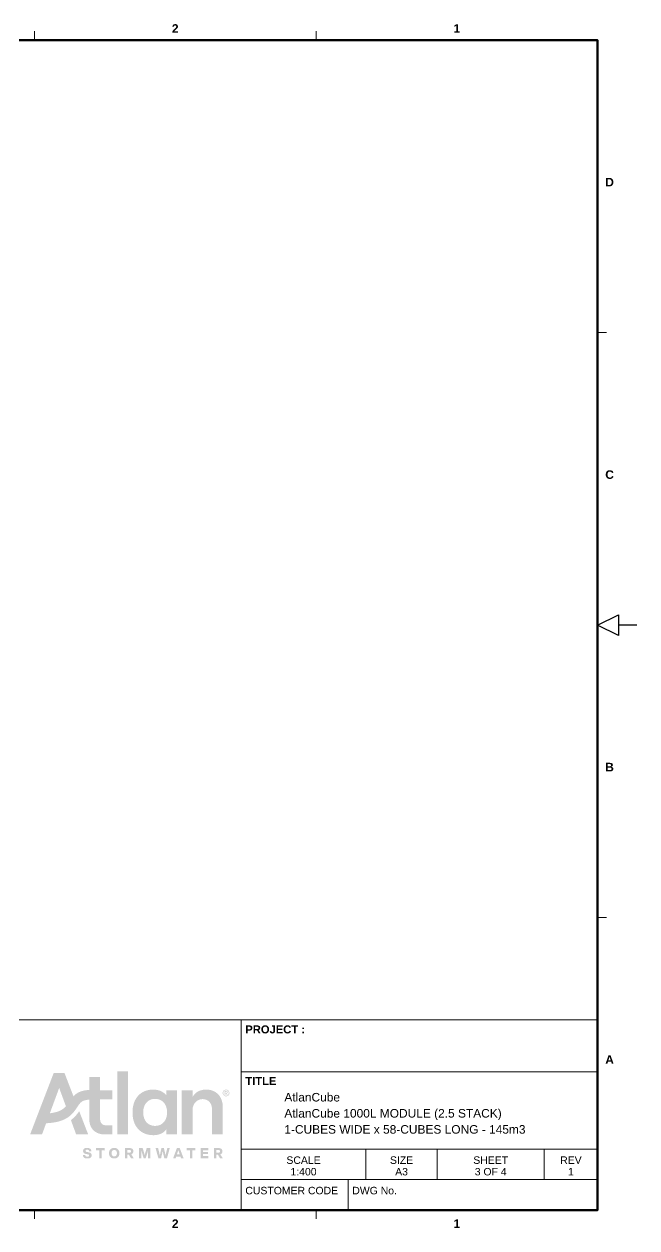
# Model space of a CAD drawing. Header units: millimetres. Extents: x 282 to 167718, y 282 to 525318.
# Drawn here: x 109688 to 167718, y 137907 to 251926 of the extents above; entities that cross this region are included whole.
import ezdxf
from ezdxf.enums import TextEntityAlignment as Align

# ---------------------------------------------------------------- set-up
doc = ezdxf.new("R2010")
doc.units = ezdxf.units.MM
doc.layers.add('FRAME', color=7, linetype='Continuous')
doc.layers.add('TITLE_BLOCK', color=7, linetype='Continuous')
doc.styles.add('ARIAL', font='arial.ttf')
doc.styles.add('ARIAL_BOLD', font='arialbd.ttf')

msp = doc.modelspace()

# ---------------------------------------------------------------- hatches: boundary and pattern name
at = {"layer": 'TITLE_BLOCK', "true_color": 0x0a5cff}
h = msp.add_hatch(color=7, dxfattribs=at)
h.dxf.hatch_style = 1
h.paths.add_polyline_path([(115664.2, 147006.6), (115760, 146759.8), (115752.9, 146756.5), (114626.2, 146756.5), (114618.7, 146765.2), (114122.7, 148117.2), (114124.9, 148122.5), (114229.2, 148202.1), (114336.5, 148292.5), (114430.7, 148380), (114536.2, 148487.3), (114622.8, 148583.9), (114719.8, 148701.9), (114805.8, 148814.6), (114904.5, 148954.1), (114910.6, 148958.6)])
h.paths.add_polyline_path([(118526.9, 150230.9), (118526.5, 146759.8), (118531.9, 146756.7), (119535.1, 146756.7), (119540.7, 146759.8), (119540.8, 152731), (119535.1, 152735.1), (118531.9, 152735.1), (118526.4, 152731)])
h.paths.add_polyline_path([(113540.9, 152511), (114363.3, 150382.5), (114368.7, 150383.8), (114427.7, 150441.1), (114518.9, 150521.9), (114599.4, 150585.6), (114685.2, 150645.9), (114755, 150689.4), (114840.8, 150737.4), (114915.9, 150774.1), (115017.9, 150817.2), (115109.1, 150849.7), (115194.9, 150876), (115275.4, 150896.9), (115393.4, 150922.1), (115586.5, 150952), (115693.8, 150963.1), (115860.2, 150975.1), (115862.2, 150982), (115862, 152199.9), (115865.5, 152204.6), (116879.5, 152204.5), (116883.1, 152199.9), (116882.7, 150949.8), (116884.9, 150943.8), (118038.3, 150942.8), (118045.6, 150939.1), (118046.3, 150091.5), (118043.7, 150088.5), (116890.2, 150087.5), (116884.9, 150086.3), (116882.9, 150080.7), (116883.2, 148235.2), (116888.5, 148149.3), (116894, 148106.4), (116909.3, 148031.3), (116925.4, 147977.7), (116946.8, 147924), (116975, 147870.4), (117011.9, 147816.7), (117051.2, 147773.1), (117110.2, 147723.9), (117153.1, 147696.9), (117206.8, 147670.7), (117265.8, 147649.8), (117367.7, 147628.4), (117453.5, 147621.2), (118038.3, 147620.9), (118044.7, 147618.2), (118046.2, 146759.8), (118043.7, 146757.5), (117265.8, 146758.7), (117137, 146768.6), (117024.4, 146784.3), (116917.1, 146805.9), (116820.5, 146831.6), (116714.4, 146867.1), (116616.6, 146908.2), (116520, 146957.7), (116412.7, 147025.5), (116321.5, 147096.4), (116244.9, 147167.6), (116163.3, 147258.8), (116100.1, 147344.6), (116047.5, 147430.4), (116010.4, 147502.1), (115969.4, 147596.8), (115944.4, 147666.5), (115917.3, 147757.7), (115896.1, 147848.9), (115879.7, 147945.5), (115869.2, 148036.7), (115863.4, 148122.5), (115862.1, 148197.6), (115862.1, 150043.2), (115860.2, 150051.1), (115854.8, 150051.9), (115742.1, 150044.5), (115618.7, 150029.2), (115527.5, 150012.6), (115420.2, 149985.5), (115345.1, 149960.1), (115248.6, 149917.1), (115162.7, 149867), (115098.3, 149819), (115055.4, 149781.6), (115005.6, 149732), (114919.5, 149630.1), (114844.5, 149528.1), (114600.7, 149168.7), (114505.2, 149034.6), (114375.5, 148868.2), (114257.1, 148734.1), (114175.6, 148651.3), (114095.1, 148576.3), (113961, 148465), (113880.5, 148405.8), (113800, 148351.2), (113639.1, 148255), (113547.9, 148207.2), (113445.9, 148159.3), (113242.1, 148077.1), (113032.8, 148008.5), (112807.5, 147949.6), (112598.3, 147906.7), (112362.2, 147869.9), (112104.7, 147841), (111777.4, 147817.9), (111385.8, 146757.8), (110264.5, 146756.5), (110257, 146759.8), (112487.9, 152564.7), (112491, 152569.5), (112496.3, 152570.8), (113515.7, 152570.9), (113523.2, 152559.3)])
h.paths.add_polyline_path([(124312.3, 145204), (124425.6, 144866), (124422.6, 144861.7), (124159.7, 144863.1), (124158.5, 144871.4), (124286.8, 145257.6), (124293.9, 145262.5)])
h.paths.add_polyline_path([(128441.9, 144603.1), (128268.1, 144876.7), (128274.6, 144883.9), (128306.8, 144896.5), (128344.4, 144917.9), (128392.7, 144959), (128410.3, 144978.7), (128431.7, 145010.9), (128447.2, 145043), (128457.7, 145075.2), (128465.7, 145112.8), (128469, 145150.3), (128468.9, 145182.5), (128464, 145225.4), (128454.7, 145263), (128442.3, 145295.2), (128421.3, 145332.7), (128400.3, 145359.6), (128376.6, 145383.1), (128349.8, 145403.9), (128312.2, 145426), (128258.5, 145447.3), (128188.8, 145462.4), (128124.4, 145467), (127673.8, 145467.2), (127668.4, 145464.7), (127666.4, 145456.1), (127666.4, 144506.5), (127673.8, 144503), (127888.4, 144503), (127895.7, 144506.5), (127895.5, 144839.2), (127899.1, 144844.7), (128033.2, 144845.1), (128038.6, 144842.6), (128247.8, 144503.8), (128500, 144503.5), (128502.1, 144506.5)])
h.paths.add_polyline_path([(121139.4, 144925), (121114.8, 144828.4), (121112.4, 144823.8), (121107.1, 144824.4), (121038.1, 145075.2), (120920.9, 145456.1), (120915, 145466.9), (120581.3, 145467.8), (120575.9, 145464.4), (120575.9, 144504.8), (120785.2, 144503), (120792.7, 144506.5), (120791.9, 144994.8), (120787, 145209.4), (120790.5, 145233.3), (120848.7, 145032.3), (120992.2, 144576.3), (121014.3, 144506.5), (121021.2, 144503), (121198.3, 144503.1), (121204.5, 144506.5), (121377.9, 145059.1), (121429, 145232.9), (121432.5, 145220.1), (121426.8, 145005.5), (121426.1, 144506.5), (121434.3, 144503.1), (121638.2, 144503), (121644.3, 144506.5), (121644.3, 144511.9), (121644.2, 145456.1), (121640.1, 145466.9), (121304.1, 145466.9), (121298, 145456.1), (121180.6, 145075.2)])
h.paths.add_polyline_path([(119658.5, 145466.9), (119240.1, 145467.4), (119235.5, 145461.5), (119235.4, 144506.5), (119240.1, 144503), (119454.7, 144503.1), (119463.4, 144506.5), (119463.1, 144839.2), (119470.8, 144845.1), (119604.9, 144844.1), (119814.1, 144505.2), (119819.5, 144503), (120066.3, 144502.9), (120070.6, 144506.5), (119836.9, 144876.7), (119840.9, 144882.8), (119905.3, 144913.1), (119953.6, 144950.9), (119986.5, 144989.4), (120013.5, 145037.7), (120029.2, 145086), (120035, 145118.2), (120037.6, 145161.1), (120034.3, 145214.7), (120024.7, 145257.6), (120013.3, 145289.8), (119993.1, 145327.4), (119963.1, 145364.9), (119932.2, 145393.6), (119878.5, 145426.7), (119830.2, 145446), (119781.9, 145458.3), (119744.4, 145463.9)])
h.paths.add_polyline_path([(125554.6, 144503), (125393.7, 144502.9), (125386.6, 144506.5), (125386.5, 145257.6), (125382.9, 145261.7), (125377.6, 145262.3), (125098.6, 145262), (125093.2, 145265.1), (125091.8, 145456.1), (125091.9, 145461.5), (125096.3, 145466.9), (125908.7, 145468), (125913.6, 145461.5), (125914, 145268.4), (125910.5, 145263), (125624.4, 145262.5), (125617.6, 145257.6), (125617.5, 144506.5), (125608.3, 144502.9)])
h.paths.add_polyline_path([(124173.8, 149335), (124174, 146759.8), (124170.5, 146756.8), (123156.5, 146756.8), (123151.8, 146759.8), (123151.1, 147238.1), (123145.8, 147236.7), (123110.5, 147183.7), (123076.5, 147140.7), (123016.6, 147076.4), (122941.9, 147009.6), (122840, 146935.8), (122748.7, 146882), (122620, 146820.9), (122507.3, 146778.7), (122378.6, 146741.4), (122282, 146720.5), (122137.1, 146699.4), (122062, 146693.4), (121949.4, 146689.8), (121815.2, 146693.2), (121670.4, 146704.7), (121552.4, 146720.8), (121396.8, 146752.3), (121294.8, 146779.7), (121198.3, 146811.3), (121058.8, 146867), (120962.2, 146913.8), (120876.4, 146961.9), (120769.1, 147031.6), (120688.6, 147091.9), (120617.6, 147151.5), (120543.8, 147221.3), (120477.4, 147291), (120414, 147366.1), (120349.6, 147451.9), (120279.3, 147559.2), (120230.1, 147645), (120166.4, 147773.8), (120123.7, 147875.7), (120087, 147977.7), (120054.5, 148085), (120020.9, 148219.1), (119999.3, 148326.4), (119983.3, 148428.3), (119968.2, 148557.1), (119957.3, 148723.4), (119956.6, 148954.1), (119962.6, 149072.1), (119973.1, 149190.1), (119988.7, 149308.2), (120010.5, 149431.6), (120031.8, 149528.1), (120060.3, 149635.4), (120092, 149737.4), (120129.5, 149839.3), (120160.9, 149914.4), (120209.5, 150016.3), (120262.4, 150112.9), (120322.2, 150209.5), (120386.9, 150300.7), (120447.2, 150375.6), (120509.6, 150445.5), (120573.6, 150509.9), (120645.7, 150575.2), (120726.2, 150639.5), (120795.9, 150689), (120871, 150737), (120956.9, 150785.6), (121053.4, 150833.1), (121155.4, 150875.3), (121230.5, 150901.9), (121348.5, 150936.8), (121488, 150968.8), (121616.7, 150989.4), (121783.1, 151005.1), (121911.8, 151008.7), (122056.7, 151005.2), (122169.3, 150994.3), (122319.6, 150968.2), (122442.9, 150936.6), (122561, 150896.9), (122684.4, 150844.2), (122802.4, 150780.1), (122899, 150716.3), (122995.5, 150639), (123076, 150560.5), (123145.8, 150477), (123151.1, 150476.2), (123152.1, 150933.8), (123152.6, 150939.1), (123156.5, 150942.3), (124170.5, 150942.4), (124173.9, 150933.8)])
h.paths.add_polyline_path([(127593.3, 146756.7), (127491.4, 146756.7), (127482.8, 146759.8), (127483.2, 149147.2), (127478, 149249.2), (127472.2, 149302.8), (127456.6, 149394), (127434.9, 149479.9), (127411.7, 149549.6), (127385.2, 149614), (127358.6, 149667.6), (127316.6, 149737.4), (127278, 149791), (127246.8, 149828.6), (127194.6, 149882.2), (127137.3, 149931.8), (127083.6, 149970.2), (127030, 150002.3), (126965.6, 150033.8), (126895.9, 150060.2), (126836.8, 150077.2), (126761.7, 150092.5), (126659.8, 150102.8), (126611.5, 150103.9), (126557.9, 150102.7), (126455.9, 150092.7), (126375.5, 150077.1), (126300.3, 150055.7), (126241.3, 150034.2), (126150.1, 149991.1), (126080.4, 149948.9), (126026.7, 149910), (125957.2, 149850), (125908.7, 149800), (125852.7, 149732), (125815.4, 149678.4), (125768.7, 149597.9), (125735.3, 149528.1), (125709.8, 149463.8), (125687.4, 149394), (125666.5, 149308.2), (125653.4, 149233.1), (125644.3, 149152.6), (125640.2, 149066.8), (125640.1, 146759.8), (125635.1, 146756.7), (124626.5, 146756.7), (124617.7, 146759.8), (124617.9, 150933.8), (124621.1, 150942), (125635.1, 150942.6), (125639.4, 150939.1), (125639.9, 150933.8), (125640.5, 150304.5), (125645.8, 150305.5), (125687.5, 150381.2), (125740.8, 150461.6), (125800, 150536.7), (125853.6, 150595.8), (125930.2, 150668), (125989.2, 150716.2), (126048.2, 150758.9), (126123.3, 150806.1), (126193, 150844), (126284.2, 150886), (126375.5, 150920.2), (126461.3, 150946.6), (126547.1, 150968), (126627.6, 150983.7), (126751, 151000), (126831.5, 151006.2), (126965.6, 151008.7), (127067.5, 151005.4), (127174.8, 150995.1), (127249.9, 150984), (127330.4, 150968.1), (127432.3, 150941.8), (127522.7, 150912.3), (127614.8, 150875.8), (127684.5, 150842.9), (127770.3, 150795.7), (127845.4, 150747.6), (127931.3, 150683.7), (128001, 150624), (128083, 150542.1), (128147.6, 150467), (128196.1, 150402.6), (128265.8, 150295.3), (128312.9, 150209.5), (128351.4, 150129), (128394.1, 150021.7), (128430.2, 149908.3), (128460.4, 149785.7), (128480.9, 149673), (128497.2, 149533.5), (128502.7, 149415.5), (128502.7, 146759.8), (128500, 146756.7)])
h.paths.add_polyline_path([(112583.9, 150000.3), (112135.3, 148782.4), (112131.5, 148771.7), (112136.9, 148768.8), (112276.4, 148785.9), (112378.3, 148801.6), (112496.3, 148822.9), (112619.7, 148850), (112818.2, 148904.7), (112914.8, 148937.2), (113022.1, 148979.7), (113102.6, 149016.4), (113204.5, 149069.9), (113274.3, 149111.6), (113365.5, 149173.6), (113440.6, 149231.8), (113509.1, 149292.1), (113596.2, 149378.9), (113646.3, 149436.9), (113082.2, 150976.7), (113019, 151148.3), (113011.4, 151161.9)])
h.paths.add_polyline_path([(115613.4, 145307), (115581.2, 145300.3), (115549, 145285.9), (115528.7, 145268.4), (115515.4, 145246.9), (115509.9, 145225.4), (115510.3, 145193.3), (115516.5, 145171.8), (115536.6, 145145), (115559.7, 145128.6), (115602.6, 145111.3), (115640.2, 145101.1), (115763.6, 145078.2), (115838.7, 145061), (115892.3, 145043.9), (115940.6, 145023), (115994.3, 144989.7), (116029.1, 144957.2), (116056, 144919.6), (116076.5, 144871.4), (116086.6, 144812.3), (116087, 144764.1), (116076.5, 144699.7), (116054.7, 144646), (116021.1, 144598.5), (115983.6, 144563.4), (115929.9, 144530.4), (115876.3, 144508.8), (115844.1, 144499.4), (115785, 144488), (115726, 144482.7), (115645.6, 144482.4), (115570.5, 144488.5), (115516.8, 144499), (115479.2, 144510), (115409.5, 144541.1), (115380, 144560.2), (115350.5, 144584.5), (115327.5, 144608.5), (115307.1, 144635.3), (115291.5, 144662.2), (115275.1, 144699.7), (115264.4, 144737.2), (115258, 144774.8), (115256, 144812.3), (115259.3, 144819.2), (115264.7, 144820), (115473.9, 144819.9), (115478.5, 144812.3), (115482.1, 144780.2), (115489, 144753.3), (115510.1, 144715.8), (115527.5, 144698.6), (115554.4, 144681.9), (115608, 144665.6), (115688.5, 144659.9), (115752.9, 144665.9), (115774.3, 144671.7), (115806.5, 144687), (115835.5, 144715.8), (115845.6, 144737.2), (115849.3, 144758.7), (115849.8, 144780.2), (115846.2, 144801.6), (115833.3, 144825.5), (115806.5, 144847.7), (115774.3, 144862.2), (115736.8, 144873.4), (115559.7, 144907.9), (115484.6, 144929.3), (115414.9, 144960.9), (115382.7, 144981.7), (115349, 145010.9), (115311.5, 145059.1), (115295.5, 145091.3), (115285, 145123.5), (115278.9, 145155.7), (115276.1, 145204), (115279.7, 145252.3), (115290.4, 145295.2), (115316.8, 145348.8), (115342.1, 145381), (115388, 145421.1), (115431, 145445.6), (115473.9, 145463.3), (115538.3, 145479.5), (115575.8, 145485), (115672.4, 145488.9), (115742.1, 145484.2), (115801.1, 145474.1), (115854.8, 145458.1), (115903.1, 145436.5), (115951.4, 145404.1), (115985.5, 145370.3), (116012.2, 145332.7), (116034.6, 145284.5), (116049.8, 145225.4), (116053.3, 145175.9), (115844.1, 145174.4), (115837.2, 145177.2), (115830.2, 145220.1), (115818.4, 145246.9), (115801.1, 145268.6), (115779.7, 145285.1), (115740.8, 145300.6), (115709.9, 145306.5), (115656.3, 145309.5)])
h.paths.add_polyline_path([(126574, 145467.5), (126407.6, 145467.7), (126402.3, 145465.9), (126399.9, 145461.5), (126399.6, 144506.5), (126407.6, 144502.9), (127131.9, 144503.4), (127135.2, 144506.5), (127135, 144699.7), (127131.9, 144707), (126633, 144707.5), (126629.2, 144710.4), (126629.1, 144887.5), (126629.4, 144892.8), (126633, 144895.8), (127089, 144896.4), (127091.1, 144903.6), (127091.2, 145080.6), (127089, 145086.8), (127083.6, 145087.9), (126633, 145087.7), (126629.1, 145096.7), (126629.1, 145252.3), (126633, 145262.5), (127131.9, 145262.5), (127136.9, 145268.4), (127136.5, 145461.5), (127132.5, 145466.9), (127126.5, 145467.6)])
h.paths.add_polyline_path([(117840.8, 144646), (117866.6, 144617.4), (117900.2, 144587), (117936.8, 144560.2), (117979.3, 144535.6), (118027.6, 144514.5), (118075.9, 144499.3), (118129.5, 144488), (118172.5, 144483.2), (118279.7, 144483.6), (118344.1, 144493.1), (118387, 144504.1), (118446.1, 144526.1), (118489, 144548.1), (118537.3, 144580.4), (118564.1, 144603.1), (118614.1, 144656.8), (118640.6, 144694.3), (118666.9, 144742.6), (118683, 144780.2), (118699.8, 144833.8), (118710.6, 144887.5), (118716.1, 144935.7), (118715.4, 145043), (118705.1, 145112.8), (118694.2, 145155.7), (118672.7, 145214.7), (118651.1, 145257.6), (118623.3, 145300.6), (118597.7, 145332.7), (118564.1, 145366.7), (118531.9, 145393.5), (118483.6, 145425), (118440.7, 145446.2), (118397.8, 145462.7), (118333.4, 145479.2), (118295.8, 145484.9), (118236.8, 145488.9), (118145.6, 145484.5), (118086.6, 145473.6), (118049.1, 145463.2), (118006.1, 145447), (117963.2, 145425.8), (117920.3, 145398.3), (117882.7, 145367.8), (117848.1, 145332.7), (117822.4, 145300.6), (117795.1, 145257.6), (117773.8, 145214.7), (117755.7, 145166.4), (117741.6, 145112.8), (117734.3, 145069.9), (117729.6, 145016.2), (117729.4, 144957.2), (117734.6, 144898.2), (117742.1, 144855.3), (117756.2, 144801.6), (117774.4, 144753.3), (117795.7, 144710.4)])
h.paths.add_polyline_path([(123187.5, 145230.8), (123081.4, 144766.5), (123075.6, 144780.2), (123045.3, 144946.5), (123018.4, 145075.2), (122928.5, 145461.5), (122920.4, 145467.7), (122700.5, 145467.1), (122693.6, 145450.8), (122620, 145134.2), (122550.6, 144785.5), (122544.9, 144769.1), (122471.3, 145091.3), (122381.6, 145461.5), (122373.2, 145467.7), (122147.9, 145467.7), (122142.5, 145465.4), (122141.2, 145461.5), (122405.4, 144503.9), (122657.5, 144503.1), (122661, 144506.5), (122744.6, 144855.3), (122813.1, 145180.5), (122819.1, 145161.1), (122865.9, 144925), (122963.9, 144506.5), (122974.1, 144503.1), (123215.5, 144503.1), (123220.9, 144505), (123482.8, 145461.5), (123478.4, 145467.6), (123247.7, 145466.5)])
h.paths.add_polyline_path([(121976.2, 147576.2), (121906.5, 147583.7), (121847.4, 147594.1), (121734.8, 147622.8), (121632.8, 147660.5), (121536.3, 147708.6), (121445.1, 147767.4), (121353.9, 147841.6), (121297.9, 147897.2), (121255.4, 147945.5), (121191.3, 148031.3), (121133.2, 148127.9), (121080.3, 148240.8), (121039.6, 148353.2), (121008.1, 148471.2), (120986.5, 148589.3), (120971, 148744.9), (120970.1, 148927.3), (120976.2, 149023.8), (120992.3, 149147.2), (121019.7, 149276), (121055.7, 149394), (121101.1, 149506.7), (121154.3, 149608.6), (121217.7, 149705.2), (121292.8, 149796.4), (121359.2, 149862.1), (121439.7, 149927.8), (121493.4, 149964.4), (121547, 149996.3), (121622.1, 150033.8), (121734.8, 150076.7), (121836.7, 150103.3), (121933.3, 150119.4), (122062, 150128.4), (122201.5, 150124.2), (122319.6, 150108.7), (122432.2, 150082.4), (122539.5, 150045.2), (122652.2, 149991.2), (122705.8, 149959), (122759.5, 149922), (122845.3, 149851.1), (122895.4, 149801.7), (122933.7, 149758.8), (122991.8, 149683.7), (123055.4, 149581.8), (123103.3, 149485.2), (123148.7, 149367.2), (123184.9, 149238.4), (123206.6, 149125.8), (123222.4, 148986.3), (123227, 148868.2), (123222.3, 148712.7), (123206.6, 148573.2), (123179.6, 148439.1), (123143.2, 148315.7), (123103, 148213.7), (123055.4, 148117.2), (122991.7, 148015.2), (122933.5, 147940.1), (122895.3, 147897.2), (122845.3, 147847.8), (122759.5, 147777), (122662.9, 147713.8), (122555.6, 147660.5), (122453.7, 147623.4), (122335.6, 147593.8), (122228.3, 147577.8), (122110.3, 147571.3), (122029.8, 147572)])
h.paths.add_polyline_path([(118447.4, 145150.3), (118425.8, 145187.9), (118408.9, 145209.4), (118365.6, 145248.3), (118328, 145269.1), (118274.4, 145285.3), (118215.4, 145289.3), (118172.5, 145285.4), (118151, 145280.4), (118118.8, 145269.3), (118097.3, 145258.5), (118065.5, 145236.2), (118048.1, 145220.1), (118014.7, 145177.2), (117987.3, 145118.2), (117972.1, 145053.8), (117967.2, 144984), (117971.6, 144919.6), (117988, 144849.9), (118015.6, 144790.9), (118050, 144748), (118075.9, 144725.3), (118124.2, 144698.5), (118156.4, 144688), (118183.2, 144683), (118226.1, 144680.8), (118252.9, 144681.6), (118285.1, 144686.9), (118322.7, 144698.6), (118360.2, 144718.3), (118397.8, 144749), (118431.6, 144790.9), (118457.9, 144844.5), (118469.1, 144882.1), (118478.6, 144941.1), (118479.7, 145016.2), (118474.1, 145064.5), (118463.8, 145107.4)])
h.paths.add_polyline_path([(128612, 150933.8), (128573.6, 150896.2), (128536.1, 150842.5), (128508.9, 150778.2), (128497.9, 150724.5), (128497.8, 150649.4), (128508.9, 150595.8), (128530.7, 150542.1), (128562, 150493.8), (128585.8, 150466.7), (128618, 150438), (128666.3, 150407), (128719.9, 150385), (128773.6, 150373.8), (128848.7, 150373.5), (128902.3, 150384.2), (128934.5, 150395.4), (128966.7, 150411.2), (129015, 150444.2), (129054.2, 150483.1), (129081.4, 150520.7), (129107.8, 150574.3), (129124.5, 150638.7), (129127.6, 150692.3), (129124.4, 150735.2), (129117.9, 150767.4), (129096.3, 150826.5), (129075.3, 150864), (129059.8, 150885.5), (129012.7, 150933.8), (128972.1, 150962.9), (128918.4, 150988.4), (128880.9, 150999.3), (128843.3, 151005.3), (128778.9, 151005), (128725.3, 150994.3), (128660.9, 150967.5)])
h.paths.add_polyline_path([(119807.1, 145134.2), (119799, 145102.1), (119779.7, 145069.9), (119755.1, 145047.6), (119717.6, 145030), (119674.6, 145023.4), (119465.4, 145024.5), (119463.4, 145026.9), (119463.6, 145279.1), (119470.8, 145284.3), (119669.3, 145284), (119706.8, 145280.1), (119739, 145269.4), (119771.2, 145247.1), (119795, 145214.7), (119806.7, 145177.2)])
h.paths.add_polyline_path([(124481.6, 145327.4), (124428, 145465.9), (124165.1, 145467.6), (124159.7, 145466.8), (124154.5, 145461.5), (123802.9, 144506.5), (123805.6, 144503.4), (124036.3, 144503.9), (124087.4, 144656.8), (124091.4, 144667.5), (124095.3, 144670.3), (124492.4, 144669.1), (124544, 144517.3), (124551.4, 144503.1), (124782.1, 144503), (124787.4, 144503.1), (124790.7, 144506.5)])
h.paths.add_polyline_path([(128226.4, 145214.7), (128235.1, 145193.3), (128239.9, 145166.4), (128239.8, 145139.6), (128234.6, 145112.8), (128223, 145086), (128211.9, 145069.9), (128194.2, 145052.7), (128178.1, 145042.2), (128145.9, 145029), (128113.7, 145023.6), (127904.5, 145023.2), (127899.1, 145023.4), (127895.7, 145026.9), (127895.6, 145273.7), (127899.1, 145283.8), (128097.6, 145284.1), (128140.5, 145279.7), (128172.6, 145268.4), (128188.8, 145258.8), (128213, 145236.2)])
h.paths.add_polyline_path([(129028.2, 150842.5), (128993.5, 150882.8), (128956, 150912.9), (128913.1, 150935.8), (128859.4, 150951.5), (128811.1, 150955.2), (128762.9, 150950.9), (128709.2, 150934.7), (128660.9, 150908.1), (128616.5, 150869.4), (128584.1, 150826.5), (128557.5, 150767.4), (128547.2, 150719.2), (128546.1, 150665.5), (128551.7, 150627.9), (128567.9, 150579.7), (128600, 150526), (128644.8, 150480.5), (128682.4, 150454.8), (128730.7, 150434), (128784.3, 150422.5), (128838, 150422.2), (128875.5, 150428.6), (128918.4, 150443.2), (128966.7, 150470.6), (129005.1, 150504.6), (129038.1, 150547.5), (129064.9, 150606.5), (129075.2, 150654.8), (129076.4, 150703.1), (129070.5, 150746), (129054.9, 150794.3)])
h.paths.add_polyline_path([(128821.9, 150866.7), (128693.1, 150866.7), (128690.4, 150864), (128690.4, 150509.9), (128693.1, 150505.6), (128741.4, 150505.6), (128744.1, 150509.9), (128744.1, 150644), (128746.8, 150646.7), (128800.4, 150646.7), (128812.9, 150633.3), (128897, 150506.8), (128956, 150505.6), (128959.8, 150509.9), (128956.9, 150515.3), (128869.4, 150644), (128875.5, 150649.4), (128902.3, 150659.4), (128918.4, 150669.9), (128935.8, 150687), (128946.5, 150703.1), (128958.1, 150740.6), (128958, 150772.8), (128952.8, 150794.3), (128934.5, 150825.4), (128907.7, 150848.9), (128880.9, 150860.8), (128864.8, 150864.7)])
h.paths.add_polyline_path([(116513.1, 145397.1), (116512.9, 145268.4), (116517.4, 145263), (116804.4, 145262.4), (116807.6, 145257.6), (116807.6, 144506.5), (116815.1, 144502.9), (117035.1, 144503), (117038.8, 144506.5), (117038.9, 145257.6), (117045.8, 145262.4), (117331.6, 145263), (117334.8, 145268.4), (117334.5, 145461.5), (117331.7, 145466.9), (116520, 145467.8), (116513.2, 145461.5)])
h.paths.add_polyline_path([(128868.2, 150815.7), (128838, 150822.8), (128745, 150821.1), (128744.1, 150697.7), (128746.8, 150694.1), (128854.1, 150695.2), (128870.2, 150700.8), (128886.2, 150712.2), (128898.5, 150729.9), (128903.8, 150751.3), (128903.1, 150767.4), (128893.5, 150794.3), (128880.9, 150807.8)])

# ---------------------------------------------------------------- linework, layer by layer
at = {"layer": 'FRAME', "lineweight": 20}
for p, q in [((110666.7, 250400), (110666.7, 251246.7)), ((137333.3, 250400), (137333.3, 251246.7)), ((164000, 222700), (164846.7, 222700)), ((164000, 195000), (164846.7, 195000)), ((164000, 167300), (164846.7, 167300)), ((110666.7, 139600), (110666.7, 138753.3)), ((137333.3, 139600), (137333.3, 138753.3))]:
    msp.add_line(p, q, dxfattribs=at)
at = {"layer": 'FRAME', "lineweight": 30}
msp.add_line((167717.8, 195000), (165128.9, 195000), dxfattribs=at)
at = {"layer": 'FRAME', "lineweight": 53}
msp.add_lwpolyline([(4000, 139600), (164000, 139600), (164000, 250400), (4000, 250400)], close=True, dxfattribs=at)
at = {"layer": 'TITLE_BLOCK', "lineweight": 18}
for p, q in [((130240, 152704), (164000, 152704)), ((130240, 145360), (164000, 145360)), ((130240, 142480), (164000, 142480))]:
    msp.add_line(p, q, dxfattribs=at)
at = {"layer": 'TITLE_BLOCK', "lineweight": 9}
for p, q in [((142056, 142480), (142056, 145360)), ((148808, 142480), (148808, 145360)), ((158936, 142480), (158936, 145360)), ((140368, 139600), (140368, 142480))]:
    msp.add_line(p, q, dxfattribs=at)
at = {"layer": 'TITLE_BLOCK', "lineweight": 18}
for points in [[(109120, 139600), (130240, 139600), (130240, 157600), (109120, 157600)], [(130240, 139600), (164000, 139600), (164000, 157600), (130240, 157600)]]:
    msp.add_lwpolyline(points, close=True, dxfattribs=at)

# ---------------------------------------------------------------- texts
at = {"layer": 'FRAME', "style": 'ARIAL_BOLD'}
for s, p in [('2', (124000, 251105.6)), ('1', (150666.7, 251105.6)), ('D', (165128.9, 236550)), ('C', (165128.9, 208850)), ('B', (165128.9, 181150)), ('A', (165128.9, 153450)), ('2', (124000, 137906.7)), ('1', (150666.7, 137906.7))]:
    msp.add_text(s, height=808.3, dxfattribs=at).set_placement(p, align=Align.CENTER)
at = {"layer": 'TITLE_BLOCK'}
for s, height, style, p in [('PROJECT :', 757.77, 'ARIAL_BOLD', (130640, 156330)), ('TITLE', 757.77, 'ARIAL_BOLD', (130640, 151434)), ('AtlanCube', 808.28, 'ARIAL', (134332.2, 149881.8)), ('AtlanCube 1000L MODULE (2.5 STACK)', 808.284, 'ARIAL', (134332.2, 148357.8)), ('1-CUBES WIDE x 58-CUBES LONG - 145m3', 808.284, 'ARIAL', (134332.2, 146833.8)), ('CUSTOMER CODE', 707.249, 'ARIAL', (130640, 141092.2)), ('DWG No.', 707.25, 'ARIAL', (140768, 141092.2))]:
    msp.add_text(s, height=height, dxfattribs=dict(at, style=style)).set_placement(p)
at = {"layer": 'TITLE_BLOCK', "style": 'ARIAL'}
for s, height, p in [('SCALE', 707.25, (136148, 143972.2)), ('SIZE', 707.25, (145432, 143972.2)), ('SHEET', 707.25, (153872, 143972.2)), ('REV', 707.25, (161468, 143972.2)), ('1:400', 707.25, (136148, 142880)), ('A3', 707.25, (145432, 142880)), ('3 OF 4', 707.25, (153872, 142880)), ('1', 707.2, (161468, 142880))]:
    msp.add_text(s, height=height, dxfattribs=at).set_placement(p, align=Align.CENTER)

# ---------------------------------------------------------------- next in the draw order: wipeouts: each hides what was drawn before it
msp.add_wipeout([(165975.6, 195987.8), (165975.6, 194012.2), (164000, 195000)])

# ---------------------------------------------------------------- next in the draw order: linework, layer by layer
at = {"layer": 'FRAME', "lineweight": 30}
msp.add_lwpolyline([(165975.6, 195987.8), (165975.6, 194012.2), (164000, 195000)], close=True, dxfattribs=at)

doc.saveas('drawing.dxf')
